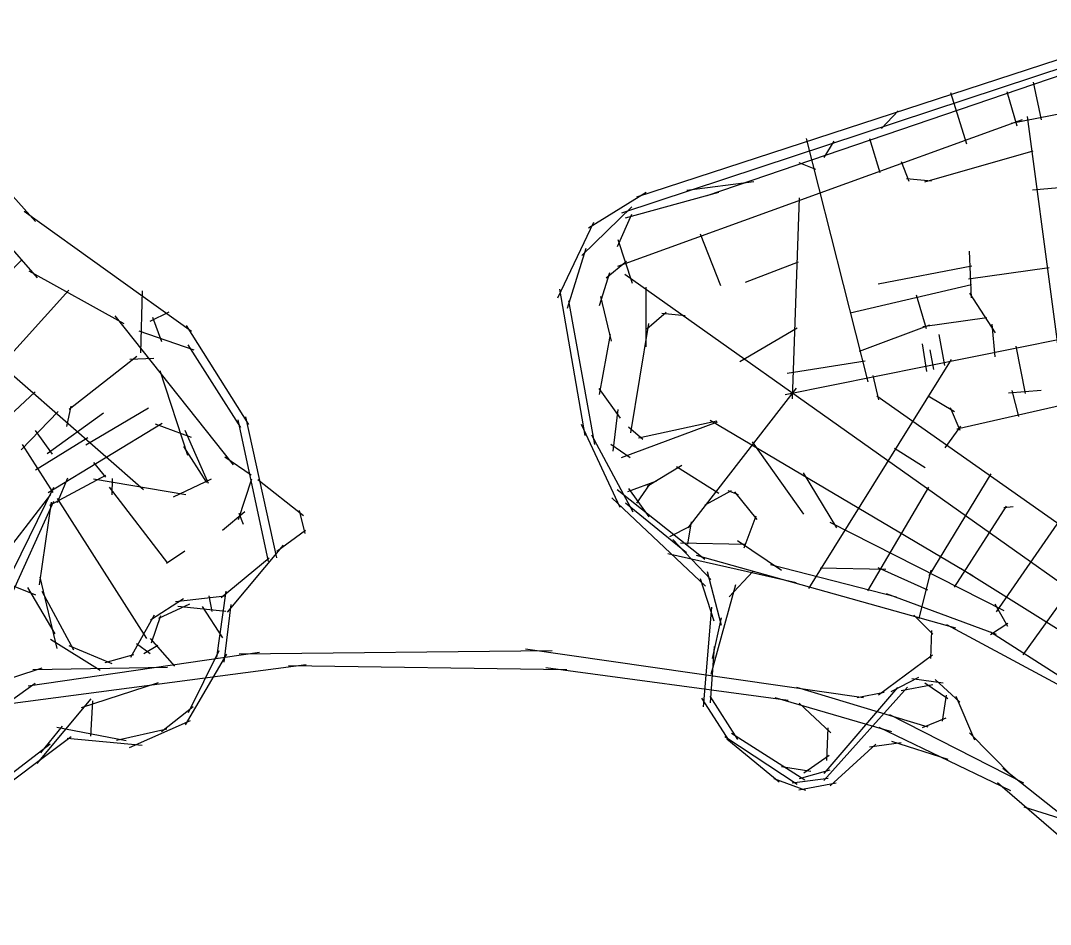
# Model space of a CAD drawing. Header units: inches. Extents: x 723427 to 759408, y 6910722 to 6968430.
# Drawn here: x 739452 to 741542, y 6944455 to 6946288 of the extents above; entities that cross this region are included whole.
import ezdxf

# ---------------------------------------------------------------- set-up
doc = ezdxf.new("R2010")
doc.units = ezdxf.units.IN
doc.header["$MEASUREMENT"] = 0

msp = doc.modelspace()

# ---------------------------------------------------------------- linework, layer by layer
for points in [[(740702.7, 6945930.6), (741800.9, 6946288.4)], [(740845.6, 6945933.4), (741872, 6946282.9)], [(740672.3, 6945898.7), (741789.8, 6946266.8)], [(739177.3, 6946221.1), (739482.2, 6945881)], [(741462.4, 6946080.6), (741965.9, 6946178.1)], [(741507.4, 6946163.5), (741523.9, 6946087.1)], [(741339.5, 6946142.3), (741372.3, 6946038.5)], [(741453.8, 6946144.9), (741474.3, 6946075)], [(741199.8, 6946069.4), (741233.2, 6946105.7)], [(741495.1, 6946093.6), (741599.4, 6945312.2)], [(740664.7, 6945790.4), (741485.6, 6946087.6)], [(741046.6, 6946049.4), (741171.8, 6945555.9)], [(741083.1, 6946011), (741103.6, 6946043.7)], [(741175.1, 6946049.2), (741196.4, 6945980)], [(741287.2, 6945961.2), (741507.5, 6946024.5)], [(741031.8, 6946000.4), (741065.9, 6945986.9)], [(741239.8, 6946002.7), (741254.9, 6945962.5)], [(738964, 6945982.5), (739701.7, 6945337)], [(741250.1, 6945968.2), (741300.9, 6945963.3)], [(740804.6, 6945944.4), (740940.3, 6945962.2)], [(741505.8, 6945944.9), (741715.9, 6945963.4)], [(740604.9, 6945867.9), (740722.1, 6945940.4)], [(740679.9, 6945888.1), (740869.7, 6945940.7)], [(741018.6, 6945521), (741032.9, 6945928.9)], [(739345.6, 6945926), (739486.2, 6945766.4)], [(740591.2, 6945812.2), (740692.7, 6945910.6)], [(739459.7, 6945901.7), (739799.3, 6945658.5)], [(740663.7, 6945830.1), (740692.5, 6945895.5)], [(740542.6, 6945725.9), (740615.8, 6945879.6)], [(740664.4, 6945844.3), (740693.3, 6945755.8)], [(740831.8, 6945855.9), (740872.6, 6945750.8)], [(740562.2, 6945704.9), (740600.4, 6945826.5)], [(739320.1, 6945666.7), (739455.7, 6945803.5)], [(740640.6, 6945766.6), (740682.1, 6945800.7)], [(741377.5, 6945820.4), (741381.2, 6945725.9)], [(739469.3, 6945781.1), (739661.9, 6945673.7)], [(740923.6, 6945757.7), (741031.4, 6945799)], [(741192.6, 6945754.3), (741383.2, 6945790.7)], [(741376.1, 6945764.8), (741539.8, 6945787.4)], [(740627, 6945710.5), (740648, 6945777.6)], [(740678.4, 6945774), (741805.6, 6944976)], [(739407.5, 6945583.7), (739550.4, 6945741.3)], [(739696.5, 6945614.2), (739699.4, 6945740.5)], [(740546.3, 6945743.5), (740597.7, 6945446.5)], [(740721.3, 6945747.8), (740721.5, 6945626.7)], [(741135.8, 6945695.7), (741382.2, 6945753.1)], [(740564.3, 6945720.2), (740617.2, 6945428.2)], [(740629.1, 6945728.9), (740650.7, 6945637.9)], [(741269.8, 6945732.4), (741290.5, 6945664)], [(741378.2, 6945735.6), (741430, 6945655.1)], [(739715.4, 6945678.7), (739753.9, 6945697.4)], [(740723, 6945663), (740762.8, 6945696.8)], [(739643.7, 6945689.7), (739883.8, 6945387.3)], [(739720.3, 6945686.8), (739738.3, 6945637.6)], [(740753.5, 6945694.7), (740800.8, 6945690)], [(741283.1, 6945668), (741413.4, 6945686.4)], [(739692, 6945659), (739804.1, 6945620.7)], [(739788.5, 6945670), (739914.6, 6945469)], [(740690.7, 6945452.1), (740727.6, 6945673.6)], [(740912, 6945596.7), (741028.6, 6945664.9)], [(741154.6, 6945617.7), (741297.9, 6945671.1)], [(741423.8, 6945672.3), (741429.6, 6945606.3)], [(740627.3, 6945530.2), (740649.5, 6945651.5)], [(741003.8, 6945530), (741568.3, 6945643.2)], [(741315.9, 6945651.8), (741327.6, 6945588.8)], [(739791.8, 6945630.9), (739898.7, 6945462.6)], [(741281.9, 6945632.4), (741291.1, 6945576.8)], [(741297.4, 6945620.6), (741305.3, 6945580.6)], [(741472, 6945628.1), (741491, 6945531.6)], [(739551, 6945500.4), (739688.1, 6945607.9)], [(739674.3, 6945601.8), (739722.6, 6945603.4)], [(741008.1, 6945573.3), (741166.1, 6945597.9)], [(741052.4, 6945136), (741341.8, 6945600.7)], [(739735, 6945578.9), (739790.9, 6945406.8)], [(741181.7, 6945568.6), (741193.7, 6945518.9)], [(739211.7, 6945283.5), (739481.5, 6945535.6)], [(740625.6, 6945542.3), (740669.3, 6945482.1)], [(740807.2, 6945259.1), (741027, 6945543)], [(741457.4, 6945533.5), (741523.3, 6945538.5)], [(741464.3, 6945538), (741477.7, 6945485.3)], [(741189.9, 6945527.1), (741939.1, 6945000.6)], [(741294.4, 6945527.3), (741347.4, 6945495.2)], [(741352.2, 6945460), (741582, 6945512.6)], [(739453.7, 6945417.6), (739528.7, 6945495.5)], [(739506.3, 6945410.2), (739620.4, 6945493)], [(739546.2, 6945465.1), (739554.6, 6945506.2)], [(739584.9, 6945427.6), (739712, 6945503.1)], [(740655.1, 6945414.8), (740664.9, 6945499.5)], [(741339.2, 6945503.8), (741358.3, 6945457.4)], [(739507.9, 6945331.1), (739739.6, 6945471.4)], [(739725.1, 6945470.4), (739798.2, 6945443.3)], [(739893.2, 6945478.4), (739954.5, 6945191.2)], [(739908.6, 6945484.8), (739971.8, 6945198.8)], [(740590.1, 6945469.5), (740668.2, 6945301.1)], [(740672.1, 6945402.3), (740866.9, 6945474.3)], [(740706.1, 6945442.2), (740865.3, 6945476.3)], [(740851.9, 6945477.5), (741385.3, 6945162.2)], [(739481.5, 6945457), (739516, 6945409)], [(739785.8, 6945457.3), (739833, 6945349.9)], [(740610.9, 6945448), (740694.9, 6945291.9)], [(740686, 6945464.3), (740715.4, 6945439.4)], [(741328.6, 6945422), (741360.4, 6945465.8)], [(739455.3, 6945428.2), (739517.5, 6945331.1)], [(739482.3, 6945377.3), (739588.6, 6945442.7)], [(739783, 6945424.7), (739829.7, 6945351.5)], [(740650.5, 6945429.2), (740689.4, 6945401.9)], [(740936.9, 6945433.9), (741040.9, 6945287.1)], [(739867.1, 6945403.6), (739920, 6945366.7)], [(741226.2, 6945421.2), (741287.9, 6945381.9)], [(739600.4, 6945391.8), (739624.7, 6945362)], [(740723.8, 6945343.9), (740794.4, 6945386.4)], [(740783.6, 6945383.7), (740869.6, 6945329.9)], [(739511.3, 6945305.3), (739625.1, 6945365.9)], [(741040.8, 6945370.7), (741108.2, 6945259.7)], [(741296.1, 6945162.2), (741421.9, 6945368.8)], [(739403.4, 6945106.1), (739519.8, 6945342.1)], [(739527.3, 6945310.5), (739548, 6945360.9)], [(739599.9, 6945358.6), (739787.3, 6945326.8)], [(739632.1, 6945341.7), (739750.3, 6945187.7)], [(739638.4, 6945326.5), (739638.8, 6945359.4)], [(739762.9, 6945322.4), (739839.8, 6945359.1)], [(739894.5, 6945276.6), (739921.7, 6945358.6)], [(739933.5, 6945357.2), (740026.5, 6945284.5)], [(740684.7, 6945332.8), (740743.6, 6945354.8)], [(740702.8, 6945309.7), (740730.2, 6945348.8)], [(741172, 6945131.9), (741295.4, 6945341.8)], [(741487.1, 6945001.7), (741741.7, 6945354.8)], [(739397.4, 6945176.6), (739513.9, 6945326.9)], [(740652.3, 6945320.5), (740842, 6945141.1)], [(740663.2, 6945336.9), (740841, 6945195.6)], [(740686, 6945339), (740727.2, 6945281.9)], [(740841.4, 6945306.1), (740895, 6945334.9)], [(740887.8, 6945334.8), (740908.5, 6945326.8)], [(740900.9, 6945332.3), (740946.7, 6945276.6)], [(741432.9, 6945089), (741600, 6945330.5)], [(739431.2, 6945117.6), (739519.4, 6945313.6)], [(739490.7, 6945143.5), (739515.1, 6945311.6)], [(739526.2, 6945318.6), (739707.5, 6945034.8)], [(740680.3, 6945310.4), (740803.6, 6945209.3)], [(741347.9, 6945138.8), (741453.5, 6945303.1)], [(741448.1, 6945300.9), (741466.6, 6945302.9)], [(739862, 6945254.7), (739907.2, 6945292.8)], [(739894.9, 6945289.2), (739903.8, 6945267.1)], [(740017.6, 6945294.5), (740028.9, 6945247.7)], [(740921, 6945219), (740945, 6945284)], [(740770.2, 6945241.9), (740811.2, 6945262.5)], [(740806.2, 6945226.2), (740813.7, 6945271.3)], [(741094.4, 6945270.6), (741448, 6945091.9)], [(739972.5, 6945212.1), (740030.2, 6945254.7)], [(739871.9, 6945088), (739986, 6945224.2)], [(740776.1, 6945236), (740853.1, 6945154.8)], [(740791.9, 6945229.2), (740922.4, 6945226.3)], [(740907, 6945233.9), (740996.4, 6945173.6)], [(739748.5, 6945187.9), (739785.9, 6945212.5)], [(739859.3, 6945117.8), (739956.9, 6945198.6)], [(740765.7, 6945207.5), (741026.5, 6945148.5)], [(740823.2, 6945203.8), (741350, 6945056.5)], [(740974.4, 6945184.9), (741229.7, 6945119.6)], [(741075.3, 6945177.9), (741208.4, 6945175.8)], [(741192.1, 6945178.8), (741293.2, 6945133.6)], [(741359.6, 6945177.7), (741771, 6944920.9)], [(739401.6, 6945156.1), (739482.2, 6945123.3)], [(739491, 6945159.4), (739526.1, 6945014.7)], [(740831.2, 6945156.5), (740859, 6945070.9)], [(740845.4, 6945171), (740874.3, 6945062.1)], [(740890.2, 6945119.5), (740938.2, 6945170.5)], [(741275.9, 6945075.5), (741300.2, 6945173.4)], [(739466.4, 6945138.4), (739521.9, 6945044.1)], [(740854, 6944962.8), (740904.1, 6945144.5)], [(739495.5, 6945131.2), (739559.5, 6945011.6)], [(739716, 6945072.9), (739783.1, 6945116.1)], [(739766.5, 6945109.9), (739867, 6945121.2)], [(739834.6, 6945121.2), (739840.2, 6945089.5)], [(739850.4, 6944996.4), (739869.5, 6945130.6)], [(741209, 6945126.1), (741432.2, 6945043.4)], [(739732.8, 6945076.1), (739795.6, 6945105.5)], [(739771.3, 6945100.7), (739868.9, 6945090.1)], [(739820.6, 6945099.6), (739861.9, 6945035.9)], [(739865.6, 6944986.7), (739879.6, 6945104.1)], [(740838.3, 6944896.5), (740855.4, 6945098.7)], [(741429.8, 6945105.4), (741455.1, 6945059.6)], [(739675.7, 6944997.1), (739723.9, 6945082.9)], [(739717.7, 6945026.4), (739737.2, 6945081.6)], [(740856.5, 6944994.2), (740874.7, 6945076.9)], [(741265.4, 6945082.3), (741303.8, 6945043.9)], [(741299.4, 6944994.2), (741301.4, 6945050.8)], [(741331.2, 6945063.5), (741600.9, 6944918.3)], [(741420.7, 6945042.8), (741456, 6945065.9)], [(741420.7, 6945048.5), (741717.3, 6944858.7)], [(739513, 6945033.3), (739613.8, 6944970.5)], [(739715, 6945034.6), (739764.5, 6944978.8)], [(739467.5, 6944938.6), (739937.4, 6945007)], [(739550, 6945020.9), (739637.3, 6944984.1)], [(739687.6, 6945025), (739714.9, 6945004.6)], [(739702.5, 6945004.1), (739730.6, 6945021.6)], [(739793.3, 6944884.8), (739855.4, 6945010.2)], [(739896.1, 6945003.6), (740531, 6945010.5)], [(740477.2, 6945014), (741162.7, 6944915)], [(740852.7, 6944904.3), (740860.6, 6945018.3)], [(739623.7, 6944986), (739682, 6945002.3)], [(739787.2, 6944859.7), (739870.6, 6945002.8)], [(741193.7, 6944920.6), (741303.3, 6945001.7)], [(739384.2, 6944938.8), (739496.1, 6944975.1)], [(739436.8, 6944903.7), (740031.9, 6944982.4)], [(739477.4, 6944971.9), (739750.1, 6944976.9)], [(739996.1, 6944980.2), (740561.2, 6944972.1)], [(740518.4, 6944976.1), (741010.1, 6944909.5)], [(738796.9, 6944454.8), (739481.9, 6944944.2)], [(739576, 6944895.2), (739731.9, 6944945.3)], [(741219.1, 6944927.1), (741275.1, 6944956.3)], [(741260.9, 6944953.8), (741324.9, 6944944.8)], [(741287.8, 6944944.6), (741334.5, 6944913.2)], [(741308.6, 6944951.7), (741358.5, 6944905.7)], [(741026.7, 6944935.9), (741293.9, 6944855.4)], [(741082.2, 6944746.5), (741252.4, 6944936.4)], [(741083.2, 6944761.3), (741232.4, 6944935.6)], [(741150.1, 6944915.1), (741204.8, 6944925.9)], [(741239.6, 6944929.5), (741303.6, 6944941.8)], [(739486.1, 6944781.2), (739595.6, 6944912.5)], [(739594.7, 6944837), (739598.7, 6944908.7)], [(740834.5, 6944913.5), (740890.3, 6944826.6)], [(740850.8, 6944917.6), (740907.1, 6944830)], [(740983.3, 6944915.2), (741219.9, 6944846)], [(741032.6, 6944903.8), (741096.6, 6944843.2)], [(741323.6, 6944866.9), (741331.2, 6944920.2)], [(741350.1, 6944918.1), (741388.3, 6944829.4)], [(739738, 6944845.9), (739802.2, 6944897)], [(739673.2, 6944813.7), (739796.8, 6944868.7)], [(741216.1, 6944880.6), (741487.6, 6944742.2)], [(741282.8, 6944854.4), (741330.7, 6944874.2)], [(739493.2, 6944802.8), (739537.4, 6944857.3)], [(739526, 6944854.9), (739666.3, 6944827.9)], [(739646.7, 6944828.4), (739748.8, 6944851.4)], [(740894.8, 6944842.7), (741043.8, 6944748)], [(741088.9, 6944787.3), (741091, 6944853.8)], [(741194.3, 6944855.3), (741461.3, 6944726.3)], [(741378.3, 6944843.3), (741465.2, 6944754.9)], [(739356.3, 6944701.7), (739512, 6944821)], [(739375.2, 6944701.3), (739555.1, 6944835.9)], [(739546.7, 6944833), (739699.3, 6944818.6)], [(740881.9, 6944836.1), (741028.6, 6944739.4)], [(740885.7, 6944831.6), (740992, 6944744)], [(741095.4, 6944735.8), (741187.9, 6944820.5)], [(741175.2, 6944814.8), (741239.8, 6944823.7)], [(741220, 6944826.4), (741334.1, 6944790.2)], [(741041.8, 6944762.2), (741093.2, 6944798.4)], [(740996.4, 6944775), (741055.9, 6944765.7)], [(741032.8, 6944750.7), (741095.1, 6944768.7)], [(741445.6, 6944771.9), (741622, 6944632.7)], [(740981.1, 6944751.1), (741045.1, 6944727)], [(741018, 6944742), (741091.1, 6944751.2)], [(741032, 6944727.8), (741107.4, 6944742.2)], [(741435.2, 6944742.9), (741657.5, 6944551)], [(741488.1, 6944693.1), (741561.4, 6944670.6)]]:
    msp.add_lwpolyline(points)

doc.saveas('drawing.dxf')
